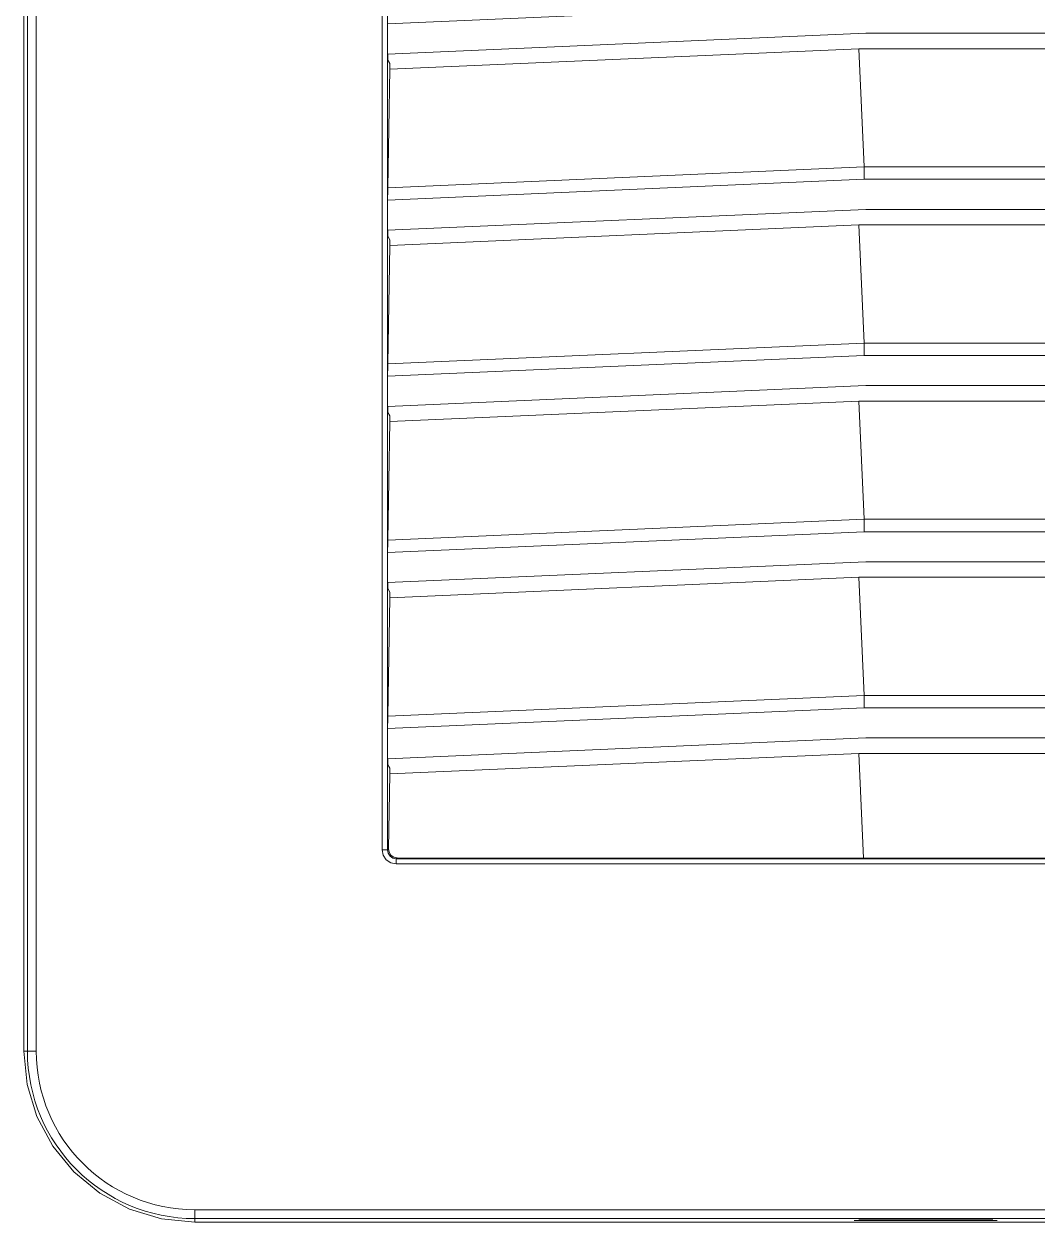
# Model space of a CAD drawing. Header units: millimetres. Extents: x -6000 to 26000, y -6000 to 26000.
# Drawn here: x 110.1 to 118.1, y -4416.53 to -4407.07 of the extents above; entities that cross this region are included whole.
import ezdxf

# ---------------------------------------------------------------- set-up
doc = ezdxf.new("R2010")
doc.units = ezdxf.units.MM
doc.header["$MEASUREMENT"] = 0
doc.layers.add('Чертеж и Рисунок_Ном._пера__7', color=7, linetype='Continuous', lineweight=15)
doc.layers.add('Чертеж и Рисунок_Ном._пера__8', color=7, linetype='Continuous', lineweight=15, true_color=0xa80f02)

msp = doc.modelspace()

# ---------------------------------------------------------------- linework, layer by layer
at = {"layer": 'Чертеж и Рисунок_Ном._пера__7', "color": 7, "linetype": 'Continuous', "lineweight": 15}
for p, q in [((110.0996, -4396.9627), (110.0996, -4415.1848)), ((110.127, -4396.9627), (110.127, -4415.1848)), ((110.1965, -4396.9627), (110.1965, -4415.1848)), ((112.9283, -4413.5956), (112.9283, -4398.5519)), ((112.97, -4413.5956), (112.97, -4398.5519)), ((112.9717, -4407.0745), (116.7358, -4406.9102)), ((112.9717, -4407.0745), (112.9717, -4407.3125)), ((112.9717, -4407.3125), (116.7484, -4407.1476)), ((116.7484, -4407.1476), (120.4487, -4407.1476)), ((112.9717, -4407.3543), (112.9717, -4407.3125)), ((112.972, -4407.3549), (112.972, -4407.3125)), ((116.693, -4407.2698), (112.9887, -4407.4316)), ((116.7337, -4408.2028), (116.693, -4407.2698)), ((116.693, -4407.2698), (120.4487, -4407.2698)), ((112.9887, -4407.3876), (112.9717, -4407.3543)), ((112.9887, -4407.3876), (112.9887, -4407.4316)), ((112.9724, -4408.3671), (112.9887, -4407.4316)), ((112.9724, -4408.3671), (116.7337, -4408.2028)), ((116.7337, -4408.2028), (124.3862, -4408.2028)), ((112.9717, -4408.4655), (116.7358, -4408.3012)), ((124.384, -4408.3012), (116.7358, -4408.3012)), ((112.9717, -4408.4655), (112.9717, -4408.7035)), ((112.9717, -4408.7035), (116.7484, -4408.5386)), ((116.7484, -4408.5386), (120.4487, -4408.5386)), ((112.9717, -4408.7453), (112.9717, -4408.7035)), ((112.972, -4408.7459), (112.972, -4408.7035)), ((116.693, -4408.6608), (112.9887, -4408.8226)), ((116.7337, -4409.5938), (116.693, -4408.6608)), ((116.693, -4408.6608), (120.4487, -4408.6608)), ((112.9887, -4408.7786), (112.9717, -4408.7453)), ((112.9724, -4409.7581), (112.9887, -4408.8226)), ((112.9887, -4408.7786), (112.9887, -4408.8226)), ((112.9724, -4409.7581), (116.7337, -4409.5938)), ((116.7337, -4409.5938), (124.3862, -4409.5938)), ((112.9717, -4409.8565), (116.7358, -4409.6922)), ((124.384, -4409.6922), (116.7358, -4409.6922)), ((112.9717, -4409.8565), (112.9717, -4410.0945)), ((112.9717, -4410.0945), (116.7484, -4409.9296)), ((116.7484, -4409.9296), (120.4487, -4409.9296)), ((116.693, -4410.0518), (112.9887, -4410.2136)), ((116.7337, -4410.9848), (116.693, -4410.0518)), ((116.693, -4410.0518), (120.4487, -4410.0518)), ((112.9717, -4410.1363), (112.9717, -4410.0945)), ((112.9887, -4410.1696), (112.9717, -4410.1363)), ((112.972, -4410.1369), (112.972, -4410.0945)), ((112.9724, -4411.1491), (112.9887, -4410.2136)), ((112.9887, -4410.1696), (112.9887, -4410.2136)), ((112.9724, -4411.1491), (116.7337, -4410.9848)), ((116.7337, -4410.9848), (124.3862, -4410.9848)), ((112.9717, -4411.2475), (116.7358, -4411.0832)), ((124.384, -4411.0832), (116.7358, -4411.0832)), ((112.9717, -4411.2475), (112.9717, -4411.4855)), ((112.9717, -4411.4855), (116.7484, -4411.3206)), ((116.7484, -4411.3206), (120.4487, -4411.3206)), ((116.693, -4411.4428), (112.9887, -4411.6046)), ((116.7337, -4412.3758), (116.693, -4411.4428)), ((116.693, -4411.4428), (120.4487, -4411.4428)), ((112.9717, -4411.5273), (112.9717, -4411.4855)), ((112.9887, -4411.5606), (112.9717, -4411.5273)), ((112.972, -4411.5279), (112.972, -4411.4855)), ((112.9887, -4411.5606), (112.9887, -4411.6046)), ((112.9724, -4412.5401), (112.9887, -4411.6046)), ((112.9724, -4412.5401), (116.7337, -4412.3758)), ((116.7337, -4412.3758), (119.5575, -4412.3758)), ((112.9717, -4412.6385), (116.7358, -4412.4742)), ((119.506, -4412.4742), (116.7358, -4412.4742)), ((112.9717, -4412.6385), (112.9717, -4412.8765)), ((112.9717, -4412.8765), (116.7484, -4412.7116)), ((116.7484, -4412.7116), (119.3797, -4412.7116)), ((112.9717, -4412.9183), (112.9717, -4412.8765)), ((112.972, -4412.9189), (112.972, -4412.8765)), ((116.693, -4412.8338), (112.9887, -4412.9956)), ((119.2955, -4412.8338), (116.693, -4412.8338)), ((116.7291, -4413.6609), (116.693, -4412.8338)), ((112.9887, -4412.9516), (112.9717, -4412.9183)), ((112.9887, -4412.9516), (112.9887, -4412.9956)), ((112.9784, -4413.5872), (112.9887, -4412.9956)), ((112.97, -4413.5956), (112.9784, -4413.5872)), ((113.0467, -4413.658), (113.0396, -4413.6651)), ((118.9917, -4413.6651), (113.0396, -4413.6651)), ((118.9917, -4413.7069), (113.0396, -4413.7069)), ((116.7291, -4413.6609), (113.0467, -4413.658)), ((119.0551, -4413.6609), (116.7291, -4413.6609)), ((110.127, -4415.1848), (110.0996, -4415.1848)), ((110.1965, -4415.1848), (110.127, -4415.1848)), ((111.4489, -4416.4372), (118.3093, -4416.4372)), ((111.4489, -4416.4372), (111.4489, -4416.5067)), ((111.4489, -4416.5067), (111.4489, -4416.5341)), ((111.4489, -4416.5067), (118.3093, -4416.5067)), ((111.4489, -4416.5341), (129.671, -4416.5341)), ((116.693, -4416.5111), (117.7501, -4416.5111)), ((117.7501, -4416.5224), (116.693, -4416.5224))]:
    msp.add_line(p, q, dxfattribs=at)
at = {"layer": 'Чертеж и Рисунок_Ном._пера__7', "color": 7, "linetype": 'Continuous', "lineweight": 15, "flags": 128}
for points in [[(116.7337, -4408.2028), (116.7341, -4408.2239), (116.7346, -4408.2479), (116.7352, -4408.274), (116.7358, -4408.3012)], [(112.9724, -4408.3671), (112.9721, -4408.3882), (112.9719, -4408.4122), (112.9718, -4408.4384), (112.9717, -4408.4655)], [(116.7337, -4409.5938), (116.7341, -4409.6149), (116.7346, -4409.6389), (116.7352, -4409.665), (116.7358, -4409.6922)], [(112.9724, -4409.7581), (112.9721, -4409.7792), (112.9719, -4409.8032), (112.9718, -4409.8294), (112.9717, -4409.8565)], [(116.7337, -4410.9848), (116.7341, -4411.0059), (116.7346, -4411.0299), (116.7352, -4411.056), (116.7358, -4411.0832)], [(112.9724, -4411.1491), (112.9721, -4411.1702), (112.9719, -4411.1942), (112.9718, -4411.2204), (112.9717, -4411.2475)], [(116.7337, -4412.3758), (116.7341, -4412.3969), (116.7346, -4412.4209), (116.7352, -4412.447), (116.7358, -4412.4742)], [(112.9724, -4412.5401), (112.9721, -4412.5612), (112.9719, -4412.5852), (112.9718, -4412.6114), (112.9717, -4412.6385)], [(113.0396, -4413.7069), (112.997, -4413.6984), (112.9609, -4413.6743), (112.9368, -4413.6382), (112.9283, -4413.5956)], [(112.9283, -4413.5956), (112.9441, -4413.5956), (112.9575, -4413.5956), (112.97, -4413.5956)], [(113.0396, -4413.6651), (113.0129, -4413.6598), (112.9904, -4413.6448), (112.9753, -4413.6222), (112.97, -4413.5956)], [(112.9784, -4413.5872), (112.9829, -4413.6132), (112.9979, -4413.6372), (113.0087, -4413.6463), (113.0212, -4413.653), (113.0336, -4413.6568), (113.0467, -4413.658)], [(113.0396, -4413.7069), (113.0396, -4413.6911), (113.0396, -4413.6776), (113.0396, -4413.6651)], [(110.0996, -4415.1848), (110.1255, -4415.4481), (110.2023, -4415.7012), (110.327, -4415.9344), (110.4948, -4416.1389), (110.6993, -4416.3067), (110.9325, -4416.4314), (111.1857, -4416.5082), (111.4489, -4416.5341)]]:
    msp.add_lwpolyline(points, dxfattribs=at)
at = {"layer": 'Чертеж и Рисунок_Ном._пера__7', "color": 7, "linetype": 'Continuous', "lineweight": 15}
for radius in [1.3219, 1.2524]:
    msp.add_arc((111.4489, -4415.1848), radius, 180, 270, dxfattribs=at)
at = {"layer": 'Чертеж и Рисунок_Ном._пера__8', "color": 14, "linetype": 'Continuous', "lineweight": 15, "true_color": 0xa80f02}
for p, q in [((116.693, -4416.5224), (116.6571, -4416.5222)), ((117.7859, -4416.5222), (117.7501, -4416.5224))]:
    msp.add_line(p, q, dxfattribs=at)

doc.saveas('drawing.dxf')
